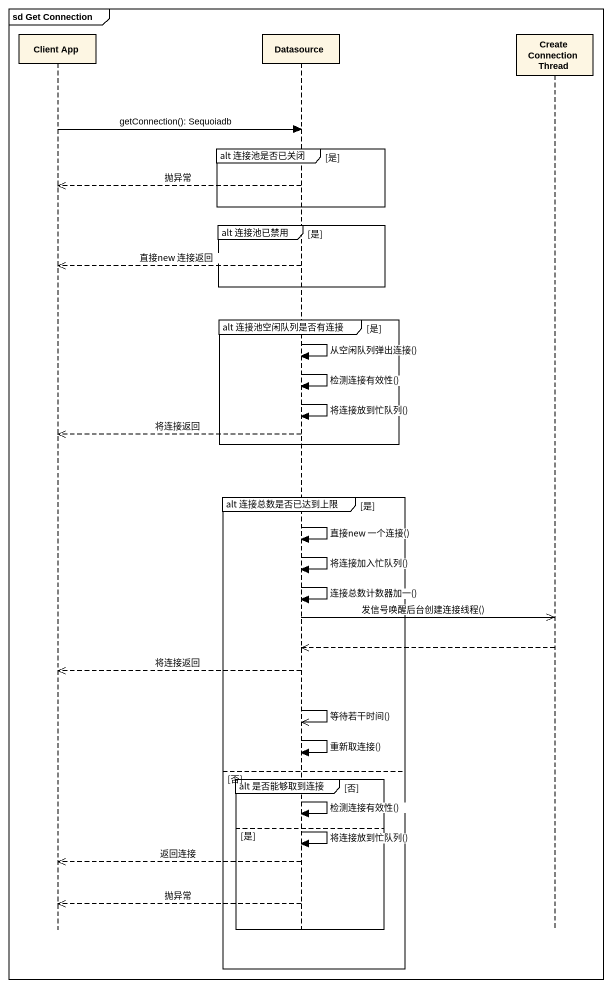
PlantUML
@startuml
mainframe sd Get Connection
hide footbox
participant "Client App" as Client_App
participant Datasource
participant "Create Connection Thread" as Create_Connection_Thread

Client_App -> Datasource : getConnection(): Sequoiadb
group alt 连接池是否已关闭 [是]
  Datasource -->> Client_App : 抛异常
end
group alt 连接池已禁用 [是]
  Datasource -->> Client_App : 直接new 连接返回
end
group alt 连接池空闲队列是否有连接 [是]
  Datasource -> Datasource : 从空闲队列弹出连接()
  Datasource -> Datasource : 检测连接有效性()
  Datasource -> Datasource : 将连接放到忙队列()
  Datasource -->> Client_App : 将连接返回
end
group alt 连接总数是否已达到上限 [是]
  Datasource -> Datasource : 直接new 一个连接()
  Datasource -> Datasource : 将连接加入忙队列()
  Datasource -> Datasource : 连接总数计数器加一()
  Datasource ->> Create_Connection_Thread : 发信号唤醒后台创建连接线程()
  Create_Connection_Thread -->> Datasource
  Datasource -->> Client_App : 将连接返回
  Datasource ->> Datasource : 等待若干时间()
  Datasource -> Datasource : 重新取连接()
else 否
  group alt 是否能够取到连接 [否]
    Datasource -> Datasource : 检测连接有效性()
  else 是
    Datasource -> Datasource : 将连接放到忙队列()
    Datasource -->> Client_App : 返回连接
    Datasource -->> Client_App : 抛异常
  end
end
@enduml
